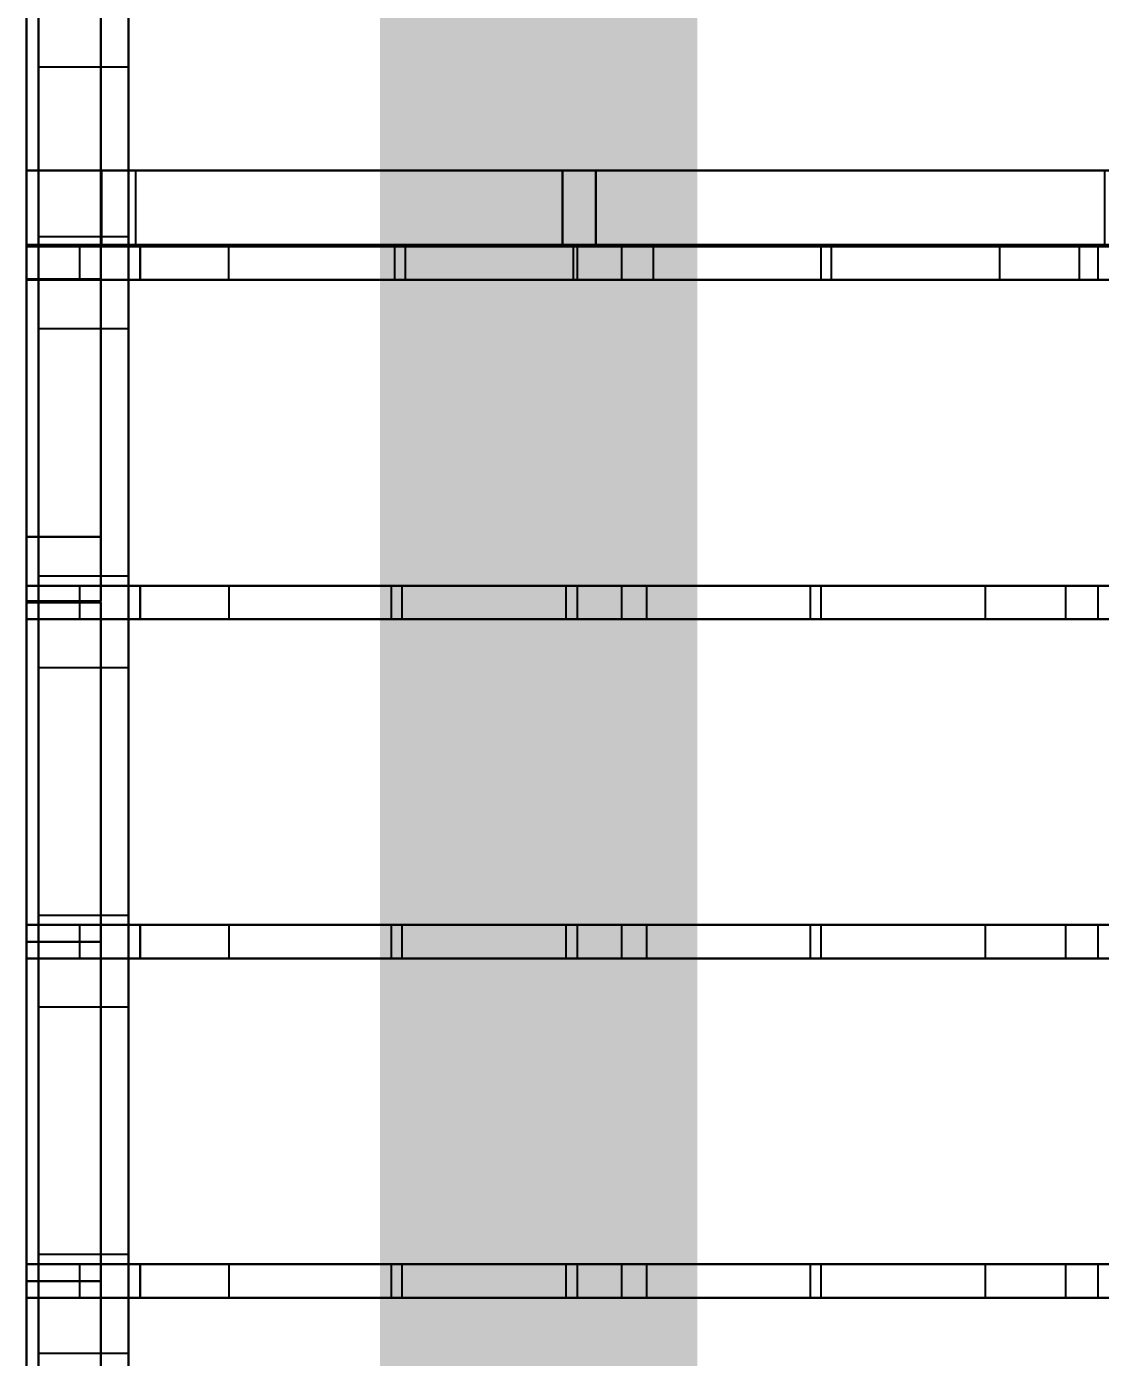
# Model space of a CAD drawing. Header units: inches. Extents: x -252 to 449, y -12 to 800.
# Drawn here: x -252 to -201.4, y 257.1 to 319.8 of the extents above; entities that cross this region are included whole.
import ezdxf

# ---------------------------------------------------------------- set-up
doc = ezdxf.new("R2010")
doc.units = ezdxf.units.IN
doc.header["$MEASUREMENT"] = 0
for name, color, linetype in [('FT2', 8, 'CONTINUOUS'), ('RT2', 7, 'CONTINUOUS'), ('W2', 5, 'CONTINUOUS')]:
    doc.layers.add(name, color=color, linetype=linetype)

msp = doc.modelspace()

# ---------------------------------------------------------------- linework, layer by layer
at = {"layer": 'FT2'}
for points in [[(-251.44, 339.32, 121.97), (-251.44, 247.34, 121.97), (-247.19, 247.34, 121.97), (-247.19, 339.32, 121.97)], [(-251.44, 339.32, 121.97), (-251.44, 339.32, 119.92), (-251.44, 247.34, 119.92), (-251.44, 247.34, 121.97)], [(-247.19, 339.32, 108), (-247.19, 247.34, 108), (-251.44, 247.34, 108), (-251.44, 339.32, 108)], [(-251.44, 339.32, 108), (-251.44, 247.34, 108), (-251.44, 247.34, 110.05), (-251.44, 339.32, 110.05)], [(-247.19, 339.32, 121.97), (-247.19, 247.34, 121.97), (-247.19, 247.34, 119.92), (-247.19, 339.32, 119.92)], [(-247.19, 339.32, 108), (-247.19, 339.32, 110.05), (-247.19, 247.34, 110.05), (-247.19, 247.34, 108)], [(-251.44, 317.9, 121.97), (-251.44, 319.63, 120.88), (-251.44, 311.66, 108.15), (-251.44, 309.92, 109.23)], [(-247.19, 317.9, 121.97), (-247.19, 309.92, 109.23), (-247.19, 311.66, 108.15), (-247.19, 319.63, 120.88)], [(-251.44, 317.9, 121.97), (-251.44, 309.92, 109.23), (-247.19, 309.92, 109.23), (-247.19, 317.9, 121.97)], [(-247.19, 309.45, 121.93), (-247.19, 309.45, 108.04), (-251.44, 309.45, 108.04), (-251.44, 309.45, 121.93)], [(-251.44, 309.45, 121.93), (-251.44, 309.45, 108.04), (-251.44, 307.4, 108.04), (-251.44, 307.4, 121.93)], [(-247.19, 309.45, 121.93), (-247.19, 307.4, 121.93), (-247.19, 307.4, 108.04), (-247.19, 309.45, 108.04)], [(-246.64, 307.87, 121.97), (-45.5, 307.87, 121.97), (-45.5, 309.45, 121.97), (-246.64, 309.45, 121.97)], [(-246.64, 309.45, 121.97), (-45.5, 309.45, 121.97), (-45.5, 309.45, 119.92), (-246.64, 309.45, 119.92)], [(-246.64, 309.45, 108), (-45.5, 309.45, 108), (-45.5, 307.87, 108), (-246.64, 307.87, 108)], [(-246.64, 309.45, 108), (-246.64, 309.45, 110.05), (-45.5, 309.45, 110.05), (-45.5, 309.45, 108)], [(-246.64, 307.87, 108.04), (-246.64, 307.87, 121.93), (-246.64, 309.45, 121.93), (-246.64, 309.45, 108.04)], [(-246.64, 309.45, 108.04), (-246.64, 309.45, 121.93), (-244.59, 309.45, 121.93), (-244.59, 309.45, 108.04)], [(-242.48, 309.45, 121.97), (-234.63, 309.45, 109.22), (-236.37, 309.45, 108.14), (-244.22, 309.45, 120.9)], [(-242.48, 307.87, 121.97), (-234.63, 307.87, 109.22), (-234.63, 309.45, 109.22), (-242.48, 309.45, 121.97)], [(-234.14, 307.87, 109.23), (-226.21, 307.87, 121.97), (-226.21, 309.45, 121.97), (-234.14, 309.45, 109.23)], [(-234.14, 309.45, 109.23), (-226.21, 309.45, 121.97), (-224.47, 309.45, 120.89), (-232.4, 309.45, 108.14)], [(-222.45, 309.45, 121.97), (-214.52, 309.45, 109.23), (-216.26, 309.45, 108.14), (-224.19, 309.45, 120.89)], [(-222.45, 307.87, 121.97), (-214.52, 307.87, 109.23), (-214.52, 309.45, 109.23), (-222.45, 309.45, 121.97)], [(-214.05, 307.87, 109.23), (-206.1, 307.87, 121.97), (-206.1, 309.45, 121.97), (-214.05, 309.45, 109.23)], [(-214.05, 309.45, 109.23), (-206.1, 309.45, 121.97), (-204.37, 309.45, 120.89), (-212.31, 309.45, 108.14)], [(-202.35, 309.45, 121.97), (-194.42, 309.45, 109.23), (-196.16, 309.45, 108.14), (-204.09, 309.45, 120.89)], [(-202.35, 307.87, 121.97), (-194.42, 307.87, 109.23), (-194.42, 309.45, 109.23), (-202.35, 309.45, 121.97)], [(-246.64, 307.87, 121.97), (-246.64, 307.87, 119.92), (-45.5, 307.87, 119.92), (-45.5, 307.87, 121.97)], [(-246.64, 307.87, 108), (-45.5, 307.87, 108), (-45.5, 307.87, 110.05), (-246.64, 307.87, 110.05)], [(-246.64, 307.87, 108.04), (-244.59, 307.87, 108.04), (-244.59, 307.87, 121.93), (-246.64, 307.87, 121.93)], [(-242.48, 307.87, 121.97), (-244.22, 307.87, 120.9), (-236.37, 307.87, 108.14), (-234.63, 307.87, 109.22)], [(-234.14, 307.87, 109.23), (-232.4, 307.87, 108.14), (-224.47, 307.87, 120.89), (-226.21, 307.87, 121.97)], [(-222.45, 307.87, 121.97), (-224.19, 307.87, 120.89), (-216.26, 307.87, 108.14), (-214.52, 307.87, 109.23)], [(-214.05, 307.87, 109.23), (-212.31, 307.87, 108.14), (-204.37, 307.87, 120.89), (-206.1, 307.87, 121.97)], [(-202.35, 307.87, 121.97), (-204.09, 307.87, 120.89), (-196.16, 307.87, 108.14), (-194.42, 307.87, 109.23)], [(-251.44, 305.57, 121.97), (-251.44, 307.06, 120.57), (-251.44, 295.42, 108.13), (-251.44, 293.92, 109.53)], [(-247.19, 305.57, 121.97), (-247.19, 293.92, 109.53), (-247.19, 295.42, 108.13), (-247.19, 307.06, 120.57)], [(-251.44, 305.57, 121.97), (-251.44, 293.92, 109.53), (-247.19, 293.92, 109.53), (-247.19, 305.57, 121.97)], [(-247.19, 293.45, 121.93), (-247.19, 293.45, 108.04), (-251.44, 293.45, 108.04), (-251.44, 293.45, 121.93)], [(-251.44, 293.45, 121.93), (-251.44, 293.45, 108.04), (-251.44, 291.4, 108.04), (-251.44, 291.4, 121.93)], [(-247.19, 293.45, 121.93), (-247.19, 291.4, 121.93), (-247.19, 291.4, 108.04), (-247.19, 293.45, 108.04)], [(-246.64, 291.87, 121.97), (-123.6, 291.87, 121.97), (-123.6, 293.45, 121.97), (-246.64, 293.45, 121.97)], [(-246.64, 293.45, 121.97), (-123.6, 293.45, 121.97), (-123.6, 293.45, 119.92), (-246.64, 293.45, 119.92)], [(-246.64, 293.45, 108), (-123.6, 293.45, 108), (-123.6, 291.87, 108), (-246.64, 291.87, 108)], [(-246.64, 293.45, 108), (-246.64, 293.45, 110.05), (-123.6, 293.45, 110.05), (-123.6, 293.45, 108)], [(-246.64, 291.87, 108.04), (-246.64, 291.87, 121.93), (-246.64, 293.45, 121.93), (-246.64, 293.45, 108.04)], [(-246.64, 293.45, 108.04), (-246.64, 293.45, 121.93), (-244.59, 293.45, 121.93), (-244.59, 293.45, 108.04)], [(-242.46, 293.45, 121.97), (-234.79, 293.45, 109.2), (-236.55, 293.45, 108.14), (-244.22, 293.45, 120.91)], [(-242.46, 291.87, 121.97), (-234.79, 291.87, 109.2), (-234.79, 293.45, 109.2), (-242.46, 293.45, 121.97)], [(-234.31, 291.87, 109.21), (-226.55, 291.87, 121.97), (-226.55, 293.45, 121.97), (-234.31, 293.45, 109.21)], [(-234.31, 293.45, 109.21), (-226.55, 293.45, 121.97), (-224.8, 293.45, 120.91), (-232.56, 293.45, 108.14)], [(-222.77, 293.45, 121.97), (-215.02, 293.45, 109.21), (-216.77, 293.45, 108.14), (-224.52, 293.45, 120.91)], [(-222.77, 291.87, 121.97), (-215.02, 291.87, 109.21), (-215.02, 293.45, 109.21), (-222.77, 293.45, 121.97)], [(-214.54, 291.87, 109.21), (-206.78, 291.87, 121.97), (-206.78, 293.45, 121.97), (-214.54, 293.45, 109.21)], [(-214.54, 293.45, 109.21), (-206.78, 293.45, 121.97), (-205.03, 293.45, 120.9), (-212.8, 293.45, 108.14)], [(-203, 293.45, 121.97), (-195.25, 293.45, 109.21), (-197, 293.45, 108.14), (-204.75, 293.45, 120.91)], [(-203, 291.87, 121.97), (-195.25, 291.87, 109.21), (-195.25, 293.45, 109.21), (-203, 293.45, 121.97)], [(-246.64, 291.87, 121.97), (-246.64, 291.87, 119.92), (-123.6, 291.87, 119.92), (-123.6, 291.87, 121.97)], [(-246.64, 291.87, 108), (-123.6, 291.87, 108), (-123.6, 291.87, 110.05), (-246.64, 291.87, 110.05)], [(-246.64, 291.87, 108.04), (-244.59, 291.87, 108.04), (-244.59, 291.87, 121.93), (-246.64, 291.87, 121.93)], [(-242.46, 291.87, 121.97), (-244.22, 291.87, 120.91), (-236.55, 291.87, 108.14), (-234.79, 291.87, 109.2)], [(-234.31, 291.87, 109.21), (-232.56, 291.87, 108.14), (-224.8, 291.87, 120.91), (-226.55, 291.87, 121.97)], [(-222.77, 291.87, 121.97), (-224.52, 291.87, 120.91), (-216.77, 291.87, 108.14), (-215.02, 291.87, 109.21)], [(-214.54, 291.87, 109.21), (-212.8, 291.87, 108.14), (-205.03, 291.87, 120.9), (-206.78, 291.87, 121.97)], [(-203, 291.87, 121.97), (-204.75, 291.87, 120.91), (-197, 291.87, 108.14), (-195.25, 291.87, 109.21)], [(-251.44, 289.57, 121.97), (-251.44, 291.06, 120.57), (-251.44, 279.42, 108.13), (-251.44, 277.92, 109.53)], [(-247.19, 289.57, 121.97), (-247.19, 277.92, 109.53), (-247.19, 279.42, 108.13), (-247.19, 291.06, 120.57)], [(-251.44, 289.57, 121.97), (-251.44, 277.92, 109.53), (-247.19, 277.92, 109.53), (-247.19, 289.57, 121.97)], [(-247.19, 277.45, 121.93), (-247.19, 277.45, 108.04), (-251.44, 277.45, 108.04), (-251.44, 277.45, 121.93)], [(-251.44, 277.45, 121.93), (-251.44, 277.45, 108.04), (-251.44, 275.4, 108.04), (-251.44, 275.4, 121.93)], [(-247.19, 277.45, 121.93), (-247.19, 275.4, 121.93), (-247.19, 275.4, 108.04), (-247.19, 277.45, 108.04)], [(-246.64, 275.87, 121.97), (-123.6, 275.87, 121.97), (-123.6, 277.45, 121.97), (-246.64, 277.45, 121.97)], [(-246.64, 277.45, 121.97), (-123.6, 277.45, 121.97), (-123.6, 277.45, 119.92), (-246.64, 277.45, 119.92)], [(-246.64, 277.45, 108), (-123.6, 277.45, 108), (-123.6, 275.87, 108), (-246.64, 275.87, 108)], [(-246.64, 277.45, 108), (-246.64, 277.45, 110.05), (-123.6, 277.45, 110.05), (-123.6, 277.45, 108)], [(-246.64, 275.87, 108.04), (-246.64, 275.87, 121.93), (-246.64, 277.45, 121.93), (-246.64, 277.45, 108.04)], [(-246.64, 277.45, 108.04), (-246.64, 277.45, 121.93), (-244.59, 277.45, 121.93), (-244.59, 277.45, 108.04)], [(-242.46, 277.45, 121.97), (-234.79, 277.45, 109.2), (-236.55, 277.45, 108.14), (-244.22, 277.45, 120.91)], [(-242.46, 275.87, 121.97), (-234.79, 275.87, 109.2), (-234.79, 277.45, 109.2), (-242.46, 277.45, 121.97)], [(-234.31, 275.87, 109.21), (-226.55, 275.87, 121.97), (-226.55, 277.45, 121.97), (-234.31, 277.45, 109.21)], [(-234.31, 277.45, 109.21), (-226.55, 277.45, 121.97), (-224.8, 277.45, 120.91), (-232.56, 277.45, 108.14)], [(-222.77, 277.45, 121.97), (-215.02, 277.45, 109.21), (-216.77, 277.45, 108.14), (-224.52, 277.45, 120.91)], [(-222.77, 275.87, 121.97), (-215.02, 275.87, 109.21), (-215.02, 277.45, 109.21), (-222.77, 277.45, 121.97)], [(-214.54, 275.87, 109.21), (-206.78, 275.87, 121.97), (-206.78, 277.45, 121.97), (-214.54, 277.45, 109.21)], [(-214.54, 277.45, 109.21), (-206.78, 277.45, 121.97), (-205.03, 277.45, 120.9), (-212.8, 277.45, 108.14)], [(-203, 277.45, 121.97), (-195.25, 277.45, 109.21), (-197, 277.45, 108.14), (-204.75, 277.45, 120.91)], [(-203, 275.87, 121.97), (-195.25, 275.87, 109.21), (-195.25, 277.45, 109.21), (-203, 277.45, 121.97)], [(-246.64, 275.87, 121.97), (-246.64, 275.87, 119.92), (-123.6, 275.87, 119.92), (-123.6, 275.87, 121.97)], [(-246.64, 275.87, 108), (-123.6, 275.87, 108), (-123.6, 275.87, 110.05), (-246.64, 275.87, 110.05)], [(-246.64, 275.87, 108.04), (-244.59, 275.87, 108.04), (-244.59, 275.87, 121.93), (-246.64, 275.87, 121.93)], [(-242.46, 275.87, 121.97), (-244.22, 275.87, 120.91), (-236.55, 275.87, 108.14), (-234.79, 275.87, 109.2)], [(-234.31, 275.87, 109.21), (-232.56, 275.87, 108.14), (-224.8, 275.87, 120.91), (-226.55, 275.87, 121.97)], [(-222.77, 275.87, 121.97), (-224.52, 275.87, 120.91), (-216.77, 275.87, 108.14), (-215.02, 275.87, 109.21)], [(-214.54, 275.87, 109.21), (-212.8, 275.87, 108.14), (-205.03, 275.87, 120.9), (-206.78, 275.87, 121.97)], [(-203, 275.87, 121.97), (-204.75, 275.87, 120.91), (-197, 275.87, 108.14), (-195.25, 275.87, 109.21)], [(-251.44, 273.57, 121.97), (-251.44, 275.06, 120.57), (-251.44, 263.42, 108.13), (-251.44, 261.92, 109.53)], [(-247.19, 273.57, 121.97), (-247.19, 261.92, 109.53), (-247.19, 263.42, 108.13), (-247.19, 275.06, 120.57)], [(-251.44, 273.57, 121.97), (-251.44, 261.92, 109.53), (-247.19, 261.92, 109.53), (-247.19, 273.57, 121.97)], [(-247.19, 261.45, 121.93), (-247.19, 261.45, 108.04), (-251.44, 261.45, 108.04), (-251.44, 261.45, 121.93)], [(-251.44, 261.45, 121.93), (-251.44, 261.45, 108.04), (-251.44, 259.4, 108.04), (-251.44, 259.4, 121.93)], [(-247.19, 261.45, 121.93), (-247.19, 259.4, 121.93), (-247.19, 259.4, 108.04), (-247.19, 261.45, 108.04)], [(-246.64, 259.87, 121.97), (-123.6, 259.87, 121.97), (-123.6, 261.45, 121.97), (-246.64, 261.45, 121.97)], [(-246.64, 261.45, 121.97), (-123.6, 261.45, 121.97), (-123.6, 261.45, 119.92), (-246.64, 261.45, 119.92)], [(-246.64, 261.45, 108), (-123.6, 261.45, 108), (-123.6, 259.87, 108), (-246.64, 259.87, 108)], [(-246.64, 261.45, 108), (-246.64, 261.45, 110.05), (-123.6, 261.45, 110.05), (-123.6, 261.45, 108)], [(-246.64, 259.87, 108.04), (-246.64, 259.87, 121.93), (-246.64, 261.45, 121.93), (-246.64, 261.45, 108.04)], [(-246.64, 261.45, 108.04), (-246.64, 261.45, 121.93), (-244.59, 261.45, 121.93), (-244.59, 261.45, 108.04)], [(-242.46, 261.45, 121.97), (-234.79, 261.45, 109.2), (-236.55, 261.45, 108.14), (-244.22, 261.45, 120.91)], [(-242.46, 259.87, 121.97), (-234.79, 259.87, 109.2), (-234.79, 261.45, 109.2), (-242.46, 261.45, 121.97)], [(-234.31, 259.87, 109.21), (-226.55, 259.87, 121.97), (-226.55, 261.45, 121.97), (-234.31, 261.45, 109.21)], [(-234.31, 261.45, 109.21), (-226.55, 261.45, 121.97), (-224.8, 261.45, 120.91), (-232.56, 261.45, 108.14)], [(-222.77, 261.45, 121.97), (-215.02, 261.45, 109.21), (-216.77, 261.45, 108.14), (-224.52, 261.45, 120.91)], [(-222.77, 259.87, 121.97), (-215.02, 259.87, 109.21), (-215.02, 261.45, 109.21), (-222.77, 261.45, 121.97)], [(-214.54, 259.87, 109.21), (-206.78, 259.87, 121.97), (-206.78, 261.45, 121.97), (-214.54, 261.45, 109.21)], [(-214.54, 261.45, 109.21), (-206.78, 261.45, 121.97), (-205.03, 261.45, 120.9), (-212.8, 261.45, 108.14)], [(-203, 261.45, 121.97), (-195.25, 261.45, 109.21), (-197, 261.45, 108.14), (-204.75, 261.45, 120.91)], [(-203, 259.87, 121.97), (-195.25, 259.87, 109.21), (-195.25, 261.45, 109.21), (-203, 261.45, 121.97)], [(-246.64, 259.87, 121.97), (-246.64, 259.87, 119.92), (-123.6, 259.87, 119.92), (-123.6, 259.87, 121.97)], [(-246.64, 259.87, 108), (-123.6, 259.87, 108), (-123.6, 259.87, 110.05), (-246.64, 259.87, 110.05)], [(-246.64, 259.87, 108.04), (-244.59, 259.87, 108.04), (-244.59, 259.87, 121.93), (-246.64, 259.87, 121.93)], [(-242.46, 259.87, 121.97), (-244.22, 259.87, 120.91), (-236.55, 259.87, 108.14), (-234.79, 259.87, 109.2)], [(-234.31, 259.87, 109.21), (-232.56, 259.87, 108.14), (-224.8, 259.87, 120.91), (-226.55, 259.87, 121.97)], [(-222.77, 259.87, 121.97), (-224.52, 259.87, 120.91), (-216.77, 259.87, 108.14), (-215.02, 259.87, 109.21)], [(-214.54, 259.87, 109.21), (-212.8, 259.87, 108.14), (-205.03, 259.87, 120.9), (-206.78, 259.87, 121.97)], [(-203, 259.87, 121.97), (-204.75, 259.87, 120.91), (-197, 259.87, 108.14), (-195.25, 259.87, 109.21)], [(-251.44, 257.25, 121.97), (-251.44, 259.02, 120.94), (-251.44, 251.63, 108.15), (-251.44, 249.86, 109.17)], [(-247.19, 257.25, 121.97), (-247.19, 249.86, 109.17), (-247.19, 251.63, 108.15), (-247.19, 259.02, 120.94)], [(-251.44, 257.25, 121.97), (-251.44, 249.86, 109.17), (-247.19, 249.86, 109.17), (-247.19, 257.25, 121.97)]]:
    msp.add_3dface(points, dxfattribs=at)
at = {"layer": 'RT2'}
for points in [[(-126, 309.45, 323.19), (-252, 309.45, 234.96), (-252, 307.87, 234.96), (-126, 307.87, 323.19)], [(-126, 309.45, 323.19), (-124.83, 309.45, 321.51), (-250.83, 309.45, 233.28), (-252, 309.45, 234.96)], [(0, 307.87, 229.96), (-252, 307.87, 229.96), (-252, 309.45, 229.96), (0, 309.45, 229.96)], [(0, 309.45, 229.96), (-252, 309.45, 229.96), (-252, 309.45, 232.01), (0, 309.45, 232.01)], [(-252, 307.87, 230), (-252, 307.87, 234.96), (-252, 309.45, 234.96), (-252, 309.45, 230)], [(-252, 309.45, 230), (-252, 309.45, 234.96), (-249.95, 309.45, 234.96), (-249.95, 309.45, 230)], [(-226.01, 309.45, 253.16), (-249.5, 309.45, 231.46), (-249.5, 307.87, 231.46), (-226.01, 307.87, 253.16)], [(-226.01, 309.45, 253.16), (-224.62, 309.45, 251.66), (-248.11, 309.45, 229.96), (-249.5, 309.45, 231.46)], [(-201.46, 309.45, 231.39), (-202.93, 309.45, 229.96), (-225.41, 309.45, 253.19), (-223.94, 309.45, 254.61)], [(-201.46, 309.45, 231.39), (-223.94, 309.45, 254.61), (-223.94, 307.87, 254.61), (-201.46, 307.87, 231.39)], [(-126, 307.87, 323.19), (-252, 307.87, 234.96), (-250.83, 307.87, 233.28), (-124.83, 307.87, 321.51)], [(0, 307.87, 229.96), (0, 307.87, 232.01), (-252, 307.87, 232.01), (-252, 307.87, 229.96)], [(-252, 307.87, 230), (-249.95, 307.87, 230), (-249.95, 307.87, 234.96), (-252, 307.87, 234.96)], [(-226.01, 307.87, 253.16), (-249.5, 307.87, 231.46), (-248.11, 307.87, 229.96), (-224.62, 307.87, 251.66)], [(-201.46, 307.87, 231.39), (-223.94, 307.87, 254.61), (-225.41, 307.87, 253.19), (-202.93, 307.87, 229.96)], [(-126, 293.45, 323.19), (-252, 293.45, 234.96), (-252, 291.87, 234.96), (-126, 291.87, 323.19)], [(-126, 293.45, 323.19), (-124.83, 293.45, 321.51), (-250.83, 293.45, 233.28), (-252, 293.45, 234.96)], [(0, 291.87, 229.96), (-252, 291.87, 229.96), (-252, 293.45, 229.96), (0, 293.45, 229.96)], [(0, 293.45, 229.96), (-252, 293.45, 229.96), (-252, 293.45, 232.01), (0, 293.45, 232.01)], [(-252, 291.87, 230), (-252, 291.87, 234.96), (-252, 293.45, 234.96), (-252, 293.45, 230)], [(-252, 293.45, 230), (-252, 293.45, 234.96), (-249.95, 293.45, 234.96), (-249.95, 293.45, 230)], [(-226.01, 293.45, 253.16), (-249.5, 293.45, 231.46), (-249.5, 291.87, 231.46), (-226.01, 291.87, 253.16)], [(-226.01, 293.45, 253.16), (-224.62, 293.45, 251.66), (-248.11, 293.45, 229.96), (-249.5, 293.45, 231.46)], [(-201.46, 293.45, 231.39), (-202.93, 293.45, 229.96), (-225.41, 293.45, 253.19), (-223.94, 293.45, 254.61)], [(-201.46, 293.45, 231.39), (-223.94, 293.45, 254.61), (-223.94, 291.87, 254.61), (-201.46, 291.87, 231.39)], [(-126, 291.87, 323.19), (-252, 291.87, 234.96), (-250.83, 291.87, 233.28), (-124.83, 291.87, 321.51)], [(0, 291.87, 229.96), (0, 291.87, 232.01), (-252, 291.87, 232.01), (-252, 291.87, 229.96)], [(-252, 291.87, 230), (-249.95, 291.87, 230), (-249.95, 291.87, 234.96), (-252, 291.87, 234.96)], [(-226.01, 291.87, 253.16), (-249.5, 291.87, 231.46), (-248.11, 291.87, 229.96), (-224.62, 291.87, 251.66)], [(-201.46, 291.87, 231.39), (-223.94, 291.87, 254.61), (-225.41, 291.87, 253.19), (-202.93, 291.87, 229.96)], [(-126, 277.45, 323.19), (-252, 277.45, 234.96), (-252, 275.87, 234.96), (-126, 275.87, 323.19)], [(-126, 277.45, 323.19), (-124.83, 277.45, 321.51), (-250.83, 277.45, 233.28), (-252, 277.45, 234.96)], [(0, 275.87, 229.96), (-252, 275.87, 229.96), (-252, 277.45, 229.96), (0, 277.45, 229.96)], [(0, 277.45, 229.96), (-252, 277.45, 229.96), (-252, 277.45, 232.01), (0, 277.45, 232.01)], [(-252, 275.87, 230), (-252, 275.87, 234.96), (-252, 277.45, 234.96), (-252, 277.45, 230)], [(-252, 277.45, 230), (-252, 277.45, 234.96), (-249.95, 277.45, 234.96), (-249.95, 277.45, 230)], [(-226.01, 277.45, 253.16), (-249.5, 277.45, 231.46), (-249.5, 275.87, 231.46), (-226.01, 275.87, 253.16)], [(-226.01, 277.45, 253.16), (-224.62, 277.45, 251.66), (-248.11, 277.45, 229.96), (-249.5, 277.45, 231.46)], [(-201.46, 277.45, 231.39), (-202.93, 277.45, 229.96), (-225.41, 277.45, 253.19), (-223.94, 277.45, 254.61)], [(-201.46, 277.45, 231.39), (-223.94, 277.45, 254.61), (-223.94, 275.87, 254.61), (-201.46, 275.87, 231.39)], [(-126, 275.87, 323.19), (-252, 275.87, 234.96), (-250.83, 275.87, 233.28), (-124.83, 275.87, 321.51)], [(0, 275.87, 229.96), (0, 275.87, 232.01), (-252, 275.87, 232.01), (-252, 275.87, 229.96)], [(-252, 275.87, 230), (-249.95, 275.87, 230), (-249.95, 275.87, 234.96), (-252, 275.87, 234.96)], [(-226.01, 275.87, 253.16), (-249.5, 275.87, 231.46), (-248.11, 275.87, 229.96), (-224.62, 275.87, 251.66)], [(-201.46, 275.87, 231.39), (-223.94, 275.87, 254.61), (-225.41, 275.87, 253.19), (-202.93, 275.87, 229.96)], [(-126, 261.45, 323.19), (-252, 261.45, 234.96), (-252, 259.87, 234.96), (-126, 259.87, 323.19)], [(-126, 261.45, 323.19), (-124.83, 261.45, 321.51), (-250.83, 261.45, 233.28), (-252, 261.45, 234.96)], [(0, 259.87, 229.96), (-252, 259.87, 229.96), (-252, 261.45, 229.96), (0, 261.45, 229.96)], [(0, 261.45, 229.96), (-252, 261.45, 229.96), (-252, 261.45, 232.01), (0, 261.45, 232.01)], [(-252, 259.87, 230), (-252, 259.87, 234.96), (-252, 261.45, 234.96), (-252, 261.45, 230)], [(-252, 261.45, 230), (-252, 261.45, 234.96), (-249.95, 261.45, 234.96), (-249.95, 261.45, 230)], [(-226.01, 261.45, 253.16), (-249.5, 261.45, 231.46), (-249.5, 259.87, 231.46), (-226.01, 259.87, 253.16)], [(-226.01, 261.45, 253.16), (-224.62, 261.45, 251.66), (-248.11, 261.45, 229.96), (-249.5, 261.45, 231.46)], [(-201.46, 261.45, 231.39), (-202.93, 261.45, 229.96), (-225.41, 261.45, 253.19), (-223.94, 261.45, 254.61)], [(-201.46, 261.45, 231.39), (-223.94, 261.45, 254.61), (-223.94, 259.87, 254.61), (-201.46, 259.87, 231.39)], [(-126, 259.87, 323.19), (-252, 259.87, 234.96), (-250.83, 259.87, 233.28), (-124.83, 259.87, 321.51)], [(0, 259.87, 229.96), (0, 259.87, 232.01), (-252, 259.87, 232.01), (-252, 259.87, 229.96)], [(-252, 259.87, 230), (-249.95, 259.87, 230), (-249.95, 259.87, 234.96), (-252, 259.87, 234.96)], [(-226.01, 259.87, 253.16), (-249.5, 259.87, 231.46), (-248.11, 259.87, 229.96), (-224.62, 259.87, 251.66)], [(-201.46, 259.87, 231.39), (-223.94, 259.87, 254.61), (-225.41, 259.87, 253.19), (-202.93, 259.87, 229.96)]]:
    msp.add_3dface(points, dxfattribs=at)
at = {"layer": 'W2'}
for points in [[(-248.5, 420.66, 121.97), (-248.5, 292.72, 121.97), (-252, 292.72, 121.97), (-252, 420.66, 121.97)], [(-252, 292.72, 123.43), (-252, 420.66, 123.43), (-252, 420.66, 121.97), (-252, 292.72, 121.97)], [(-248.5, 292.72, 229.97), (-248.5, 420.66, 229.97), (-252, 420.66, 229.97), (-252, 292.72, 229.97)], [(-252, 420.66, 228.51), (-252, 292.72, 228.51), (-252, 292.72, 229.97), (-252, 420.66, 229.97)], [(-248.5, 420.66, 123.43), (-248.5, 292.72, 123.43), (-248.5, 292.72, 121.97), (-248.5, 420.66, 121.97)], [(-248.5, 292.72, 228.51), (-248.5, 420.66, 228.51), (-248.5, 420.66, 229.97), (-248.5, 292.72, 229.97)], [(-248.5, 313.03, 170.72), (-248.5, 324.66, 170.72), (-252, 324.66, 170.72), (-252, 313.03, 170.72)], [(-252, 324.66, 169.26), (-252, 313.03, 169.26), (-252, 313.03, 170.72), (-252, 324.66, 170.72)], [(-248.5, 313.03, 218.75), (-248.5, 324.66, 218.75), (-252, 324.66, 218.75), (-252, 313.03, 218.75)], [(-252, 324.66, 217.29), (-252, 313.03, 217.29), (-252, 313.03, 218.75), (-252, 324.66, 218.75)], [(-248.5, 313.03, 169.26), (-248.5, 324.66, 169.26), (-248.5, 324.66, 170.72), (-248.5, 313.03, 170.72)], [(-248.5, 313.03, 217.29), (-248.5, 324.66, 217.29), (-248.5, 324.66, 218.75), (-248.5, 313.03, 218.75)], [(-252, 314.49, 229.97), (-252, 314.49, 121.97), (-252, 313.03, 121.97), (-252, 313.03, 229.97)], [(-248.5, 314.49, 121.97), (-248.5, 314.49, 229.97), (-248.5, 313.03, 229.97), (-248.5, 313.03, 121.97)], [(-248.5, 313.03, 121.97), (-248.5, 313.03, 229.97), (-252, 313.03, 229.97), (-252, 313.03, 121.97)], [(-248.5, 309.53, 170.72), (-248.5, 313.03, 170.72), (-252, 313.03, 170.72), (-252, 309.53, 170.72)], [(-252, 313.03, 169.26), (-252, 309.53, 169.26), (-252, 309.53, 170.72), (-252, 313.03, 170.72)], [(-248.5, 309.53, 218.75), (-248.5, 313.03, 218.75), (-252, 313.03, 218.75), (-252, 309.53, 218.75)], [(-252, 313.03, 217.29), (-252, 309.53, 217.29), (-252, 309.53, 218.75), (-252, 313.03, 218.75)], [(-248.5, 309.53, 169.26), (-248.5, 313.03, 169.26), (-248.5, 313.03, 170.72), (-248.5, 309.53, 170.72)], [(-248.5, 309.53, 217.29), (-248.5, 313.03, 217.29), (-248.5, 313.03, 218.75), (-248.5, 309.53, 218.75)], [(-248.46, 313.03, 121.97), (-168.55, 313.03, 121.97), (-168.55, 309.53, 121.97), (-248.46, 309.53, 121.97)], [(-248.46, 313.03, 123.43), (-168.55, 313.03, 123.43), (-168.55, 313.03, 121.97), (-248.46, 313.03, 121.97)], [(-168.55, 313.03, 229.97), (-248.46, 313.03, 229.97), (-248.46, 309.53, 229.97), (-168.55, 309.53, 229.97)], [(-168.55, 313.03, 228.51), (-248.46, 313.03, 228.51), (-248.46, 313.03, 229.97), (-168.55, 313.03, 229.97)], [(-248.46, 313.03, 229.97), (-248.46, 313.03, 121.97), (-248.46, 309.53, 121.97), (-248.46, 309.53, 229.97)], [(-247, 313.03, 229.97), (-247, 313.03, 121.97), (-248.46, 313.03, 121.97), (-248.46, 313.03, 229.97)], [(-225.15, 313.03, 170.71), (-248.46, 313.03, 170.71), (-248.46, 309.53, 170.71), (-225.15, 309.53, 170.71)], [(-225.15, 313.03, 169.25), (-248.46, 313.03, 169.25), (-248.46, 313.03, 170.71), (-225.15, 313.03, 170.71)], [(-248.46, 313.03, 170.77), (-225.15, 313.03, 170.77), (-225.15, 309.53, 170.77), (-248.46, 309.53, 170.77)], [(-248.46, 313.03, 172.23), (-225.15, 313.03, 172.23), (-225.15, 313.03, 170.77), (-248.46, 313.03, 170.77)], [(-225.15, 313.03, 218.74), (-248.46, 313.03, 218.74), (-248.46, 309.53, 218.74), (-225.15, 309.53, 218.74)], [(-225.15, 313.03, 217.28), (-248.46, 313.03, 217.28), (-248.46, 313.03, 218.74), (-225.15, 313.03, 218.74)], [(-248.46, 313.03, 218.8), (-225.15, 313.03, 218.8), (-225.15, 309.53, 218.8), (-248.46, 309.53, 218.8)], [(-248.46, 313.03, 220.26), (-225.15, 313.03, 220.26), (-225.15, 313.03, 218.8), (-248.46, 313.03, 218.8)], [(-225.15, 313.03, 194.33), (-248.46, 313.03, 194.33), (-248.46, 309.53, 194.33), (-225.15, 309.53, 194.33)], [(-225.15, 313.03, 192.87), (-248.46, 313.03, 192.87), (-248.46, 313.03, 194.33), (-225.15, 313.03, 194.33)], [(-225.15, 313.03, 147.09), (-248.46, 313.03, 147.09), (-248.46, 309.53, 147.09), (-225.15, 309.53, 147.09)], [(-225.15, 313.03, 145.63), (-248.46, 313.03, 145.63), (-248.46, 313.03, 147.09), (-225.15, 313.03, 147.09)], [(-226.73, 313.03, 218.74), (-248.46, 313.03, 195.3), (-248.46, 309.53, 195.3), (-226.73, 309.53, 218.74)], [(-225.66, 313.03, 217.75), (-247.39, 313.03, 194.31), (-248.46, 313.03, 195.3), (-226.73, 313.03, 218.74)], [(-226.73, 313.03, 170.71), (-248.46, 313.03, 148.07), (-248.46, 309.53, 148.07), (-226.73, 309.53, 170.71)], [(-225.68, 313.03, 169.7), (-247.41, 313.03, 147.06), (-248.46, 313.03, 148.07), (-226.73, 313.03, 170.71)], [(-246.85, 313.03, 229.97), (-226.73, 313.03, 218.8), (-226.73, 309.53, 218.8), (-246.85, 309.53, 229.97)], [(-246.14, 313.03, 231.24), (-226.02, 313.03, 220.08), (-226.73, 313.03, 218.8), (-246.85, 313.03, 229.97)], [(-246.85, 313.03, 194.33), (-226.73, 313.03, 170.77), (-226.73, 309.53, 170.77), (-246.85, 309.53, 194.33)], [(-245.74, 313.03, 195.28), (-225.62, 313.03, 171.72), (-226.73, 313.03, 170.77), (-246.85, 313.03, 194.33)], [(-246.85, 313.03, 147.09), (-226.73, 313.03, 121.97), (-226.73, 309.53, 121.97), (-246.85, 309.53, 147.09)], [(-245.71, 313.03, 148), (-225.59, 313.03, 122.88), (-226.73, 313.03, 121.97), (-246.85, 313.03, 147.09)], [(-225.15, 313.03, 229.97), (-225.15, 313.03, 121.97), (-225.15, 309.53, 121.97), (-225.15, 309.53, 229.97)], [(-223.7, 313.03, 229.97), (-223.7, 313.03, 121.97), (-225.15, 313.03, 121.97), (-225.15, 313.03, 229.97)], [(-201.14, 313.03, 170.71), (-225.15, 313.03, 170.71), (-225.15, 309.53, 170.71), (-201.14, 309.53, 170.71)], [(-201.14, 313.03, 169.25), (-225.15, 313.03, 169.25), (-225.15, 313.03, 170.71), (-201.14, 313.03, 170.71)], [(-201.14, 313.03, 218.74), (-225.15, 313.03, 218.74), (-225.15, 309.53, 218.74), (-201.14, 309.53, 218.74)], [(-201.14, 313.03, 217.28), (-225.15, 313.03, 217.28), (-225.15, 313.03, 218.74), (-201.14, 313.03, 218.74)], [(-248.5, 309.53, 229.97), (-248.5, 309.53, 121.97), (-252, 309.53, 121.97), (-252, 309.53, 229.97)], [(-252, 308.07, 121.97), (-252, 308.07, 229.97), (-252, 309.53, 229.97), (-252, 309.53, 121.97)], [(-248.5, 292.72, 170.72), (-248.5, 309.53, 170.72), (-252, 309.53, 170.72), (-252, 292.72, 170.72)], [(-252, 309.53, 169.26), (-252, 292.72, 169.26), (-252, 292.72, 170.72), (-252, 309.53, 170.72)], [(-248.5, 309.53, 170.78), (-248.5, 292.72, 170.78), (-252, 292.72, 170.78), (-252, 309.53, 170.78)], [(-252, 292.72, 172.24), (-252, 309.53, 172.24), (-252, 309.53, 170.78), (-252, 292.72, 170.78)], [(-248.5, 292.72, 218.75), (-248.5, 309.53, 218.75), (-252, 309.53, 218.75), (-252, 292.72, 218.75)], [(-252, 309.53, 217.29), (-252, 292.72, 217.29), (-252, 292.72, 218.75), (-252, 309.53, 218.75)], [(-248.5, 309.53, 218.81), (-248.5, 292.72, 218.81), (-252, 292.72, 218.81), (-252, 309.53, 218.81)], [(-252, 292.72, 220.27), (-252, 309.53, 220.27), (-252, 309.53, 218.81), (-252, 292.72, 218.81)], [(-248.5, 292.72, 194.34), (-248.5, 309.53, 194.34), (-252, 309.53, 194.34), (-252, 292.72, 194.34)], [(-252, 309.53, 192.88), (-252, 292.72, 192.88), (-252, 292.72, 194.34), (-252, 309.53, 194.34)], [(-248.5, 292.72, 147.1), (-248.5, 309.53, 147.1), (-252, 309.53, 147.1), (-252, 292.72, 147.1)], [(-252, 309.53, 145.64), (-252, 292.72, 145.64), (-252, 292.72, 147.1), (-252, 309.53, 147.1)], [(-248.5, 295.75, 218.75), (-248.5, 309.53, 195.06), (-252, 309.53, 195.06), (-252, 295.75, 218.75)], [(-252, 308.27, 194.32), (-252, 294.49, 218.02), (-252, 295.75, 218.75), (-252, 309.53, 195.06)], [(-248.5, 295.75, 170.72), (-248.5, 309.53, 147.83), (-252, 309.53, 147.83), (-252, 295.75, 170.72)], [(-252, 308.28, 147.08), (-252, 294.5, 169.97), (-252, 295.75, 170.72), (-252, 309.53, 147.83)], [(-248.5, 308.07, 229.97), (-248.5, 308.07, 121.97), (-248.5, 309.53, 121.97), (-248.5, 309.53, 229.97)], [(-248.5, 292.72, 169.26), (-248.5, 309.53, 169.26), (-248.5, 309.53, 170.72), (-248.5, 292.72, 170.72)], [(-248.5, 309.53, 172.24), (-248.5, 292.72, 172.24), (-248.5, 292.72, 170.78), (-248.5, 309.53, 170.78)], [(-248.5, 292.72, 217.29), (-248.5, 309.53, 217.29), (-248.5, 309.53, 218.75), (-248.5, 292.72, 218.75)], [(-248.5, 309.53, 220.27), (-248.5, 292.72, 220.27), (-248.5, 292.72, 218.81), (-248.5, 309.53, 218.81)], [(-248.5, 292.72, 192.88), (-248.5, 309.53, 192.88), (-248.5, 309.53, 194.34), (-248.5, 292.72, 194.34)], [(-248.5, 292.72, 145.64), (-248.5, 309.53, 145.64), (-248.5, 309.53, 147.1), (-248.5, 292.72, 147.1)], [(-248.5, 294.49, 218.02), (-248.5, 308.27, 194.32), (-248.5, 309.53, 195.06), (-248.5, 295.75, 218.75)], [(-248.5, 294.5, 169.97), (-248.5, 308.28, 147.08), (-248.5, 309.53, 147.83), (-248.5, 295.75, 170.72)], [(-168.55, 309.53, 123.43), (-248.46, 309.53, 123.43), (-248.46, 309.53, 121.97), (-168.55, 309.53, 121.97)], [(-248.46, 309.53, 228.51), (-168.55, 309.53, 228.51), (-168.55, 309.53, 229.97), (-248.46, 309.53, 229.97)], [(-247, 309.53, 121.97), (-247, 309.53, 229.97), (-248.46, 309.53, 229.97), (-248.46, 309.53, 121.97)], [(-248.46, 309.53, 169.25), (-225.15, 309.53, 169.25), (-225.15, 309.53, 170.71), (-248.46, 309.53, 170.71)], [(-225.15, 309.53, 172.23), (-248.46, 309.53, 172.23), (-248.46, 309.53, 170.77), (-225.15, 309.53, 170.77)], [(-248.46, 309.53, 217.28), (-225.15, 309.53, 217.28), (-225.15, 309.53, 218.74), (-248.46, 309.53, 218.74)], [(-225.15, 309.53, 220.26), (-248.46, 309.53, 220.26), (-248.46, 309.53, 218.8), (-225.15, 309.53, 218.8)], [(-248.46, 309.53, 192.87), (-225.15, 309.53, 192.87), (-225.15, 309.53, 194.33), (-248.46, 309.53, 194.33)], [(-248.46, 309.53, 145.63), (-225.15, 309.53, 145.63), (-225.15, 309.53, 147.09), (-248.46, 309.53, 147.09)], [(-247.39, 309.53, 194.31), (-225.66, 309.53, 217.75), (-226.73, 309.53, 218.74), (-248.46, 309.53, 195.3)], [(-247.41, 309.53, 147.06), (-225.68, 309.53, 169.7), (-226.73, 309.53, 170.71), (-248.46, 309.53, 148.07)], [(-226.02, 309.53, 220.08), (-246.14, 309.53, 231.24), (-246.85, 309.53, 229.97), (-226.73, 309.53, 218.8)], [(-225.62, 309.53, 171.72), (-245.74, 309.53, 195.28), (-246.85, 309.53, 194.33), (-226.73, 309.53, 170.77)], [(-225.59, 309.53, 122.88), (-245.71, 309.53, 148), (-246.85, 309.53, 147.09), (-226.73, 309.53, 121.97)], [(-223.7, 309.53, 121.97), (-223.7, 309.53, 229.97), (-225.15, 309.53, 229.97), (-225.15, 309.53, 121.97)], [(-225.15, 309.53, 169.25), (-201.14, 309.53, 169.25), (-201.14, 309.53, 170.71), (-225.15, 309.53, 170.71)], [(-225.15, 309.53, 217.28), (-201.14, 309.53, 217.28), (-201.14, 309.53, 218.74), (-225.15, 309.53, 218.74)], [(-248.5, 307.92, 229.97), (-248.5, 295.75, 218.81), (-252, 295.75, 218.81), (-252, 307.92, 229.97)], [(-252, 294.77, 219.89), (-252, 306.93, 231.04), (-252, 307.92, 229.97), (-252, 295.75, 218.81)], [(-248.5, 307.92, 194.34), (-248.5, 295.75, 170.78), (-252, 295.75, 170.78), (-252, 307.92, 194.34)], [(-252, 294.46, 171.45), (-252, 306.62, 195.01), (-252, 307.92, 194.34), (-252, 295.75, 170.78)], [(-248.5, 307.92, 147.1), (-248.5, 295.75, 121.97), (-252, 295.75, 121.97), (-252, 307.92, 147.1)], [(-252, 294.44, 122.6), (-252, 306.6, 147.73), (-252, 307.92, 147.1), (-252, 295.75, 121.97)], [(-248.5, 306.93, 231.04), (-248.5, 294.77, 219.89), (-248.5, 295.75, 218.81), (-248.5, 307.92, 229.97)], [(-248.5, 306.62, 195.01), (-248.5, 294.46, 171.45), (-248.5, 295.75, 170.78), (-248.5, 307.92, 194.34)], [(-248.5, 306.6, 147.73), (-248.5, 294.44, 122.6), (-248.5, 295.75, 121.97), (-248.5, 307.92, 147.1)], [(-252, 294.18, 229.97), (-252, 294.18, 121.97), (-252, 292.72, 121.97), (-252, 292.72, 229.97)], [(-248.5, 294.18, 121.97), (-248.5, 294.18, 229.97), (-248.5, 292.72, 229.97), (-248.5, 292.72, 121.97)], [(-248.5, 292.72, 121.97), (-248.5, 292.72, 229.97), (-252, 292.72, 229.97), (-252, 292.72, 121.97)], [(-248.5, 292.66, 121.97), (-248.5, 179.07, 121.97), (-252, 179.07, 121.97), (-252, 292.66, 121.97)], [(-252, 179.07, 123.43), (-252, 292.66, 123.43), (-252, 292.66, 121.97), (-252, 179.07, 121.97)], [(-248.5, 179.07, 229.97), (-248.5, 292.66, 229.97), (-252, 292.66, 229.97), (-252, 179.07, 229.97)], [(-252, 292.66, 228.51), (-252, 179.07, 228.51), (-252, 179.07, 229.97), (-252, 292.66, 229.97)], [(-248.5, 292.66, 229.97), (-248.5, 292.66, 121.97), (-252, 292.66, 121.97), (-252, 292.66, 229.97)], [(-252, 291.2, 121.97), (-252, 291.2, 229.97), (-252, 292.66, 229.97), (-252, 292.66, 121.97)], [(-248.5, 276.66, 170.72), (-248.5, 292.66, 170.72), (-252, 292.66, 170.72), (-252, 276.66, 170.72)], [(-252, 292.66, 169.26), (-252, 276.66, 169.26), (-252, 276.66, 170.72), (-252, 292.66, 170.72)], [(-248.5, 276.66, 218.75), (-248.5, 292.66, 218.75), (-252, 292.66, 218.75), (-252, 276.66, 218.75)], [(-252, 292.66, 217.29), (-252, 276.66, 217.29), (-252, 276.66, 218.75), (-252, 292.66, 218.75)], [(-248.5, 292.66, 123.43), (-248.5, 179.07, 123.43), (-248.5, 179.07, 121.97), (-248.5, 292.66, 121.97)], [(-248.5, 179.07, 228.51), (-248.5, 292.66, 228.51), (-248.5, 292.66, 229.97), (-248.5, 179.07, 229.97)], [(-248.5, 291.2, 229.97), (-248.5, 291.2, 121.97), (-248.5, 292.66, 121.97), (-248.5, 292.66, 229.97)], [(-248.5, 276.66, 169.26), (-248.5, 292.66, 169.26), (-248.5, 292.66, 170.72), (-248.5, 276.66, 170.72)], [(-248.5, 276.66, 217.29), (-248.5, 292.66, 217.29), (-248.5, 292.66, 218.75), (-248.5, 276.66, 218.75)], [(-248.5, 276.66, 229.97), (-248.5, 276.66, 121.97), (-252, 276.66, 121.97), (-252, 276.66, 229.97)], [(-252, 275.2, 121.97), (-252, 275.2, 229.97), (-252, 276.66, 229.97), (-252, 276.66, 121.97)], [(-248.5, 260.66, 170.72), (-248.5, 276.66, 170.72), (-252, 276.66, 170.72), (-252, 260.66, 170.72)], [(-252, 276.66, 169.26), (-252, 260.66, 169.26), (-252, 260.66, 170.72), (-252, 276.66, 170.72)], [(-248.5, 260.66, 218.75), (-248.5, 276.66, 218.75), (-252, 276.66, 218.75), (-252, 260.66, 218.75)], [(-252, 276.66, 217.29), (-252, 260.66, 217.29), (-252, 260.66, 218.75), (-252, 276.66, 218.75)], [(-248.5, 275.2, 229.97), (-248.5, 275.2, 121.97), (-248.5, 276.66, 121.97), (-248.5, 276.66, 229.97)], [(-248.5, 260.66, 169.26), (-248.5, 276.66, 169.26), (-248.5, 276.66, 170.72), (-248.5, 260.66, 170.72)], [(-248.5, 260.66, 217.29), (-248.5, 276.66, 217.29), (-248.5, 276.66, 218.75), (-248.5, 260.66, 218.75)], [(-248.5, 260.66, 229.97), (-248.5, 260.66, 121.97), (-252, 260.66, 121.97), (-252, 260.66, 229.97)], [(-252, 259.2, 121.97), (-252, 259.2, 229.97), (-252, 260.66, 229.97), (-252, 260.66, 121.97)], [(-248.5, 243.99, 170.72), (-248.5, 260.66, 170.72), (-252, 260.66, 170.72), (-252, 243.99, 170.72)], [(-252, 260.66, 169.26), (-252, 243.99, 169.26), (-252, 243.99, 170.72), (-252, 260.66, 170.72)], [(-248.5, 243.99, 218.75), (-248.5, 260.66, 218.75), (-252, 260.66, 218.75), (-252, 243.99, 218.75)], [(-252, 260.66, 217.29), (-252, 243.99, 217.29), (-252, 243.99, 218.75), (-252, 260.66, 218.75)], [(-248.5, 259.2, 229.97), (-248.5, 259.2, 121.97), (-248.5, 260.66, 121.97), (-248.5, 260.66, 229.97)], [(-248.5, 243.99, 169.26), (-248.5, 260.66, 169.26), (-248.5, 260.66, 170.72), (-248.5, 243.99, 170.72)], [(-248.5, 243.99, 217.29), (-248.5, 260.66, 217.29), (-248.5, 260.66, 218.75), (-248.5, 243.99, 218.75)]]:
    msp.add_3dface(points, dxfattribs=at)

# ---------------------------------------------------------------- texts
at = {"layer": 'W1t'}
msp.add_text('L1F22', height=120, dxfattribs=at).set_placement((-248.5, 210.89, 111.94))
at = {"layer": 'W2t'}
msp.add_text('L2F19', height=120, dxfattribs=at).set_placement((-248.5, 235.88, 233.91))

doc.saveas('drawing.dxf')
